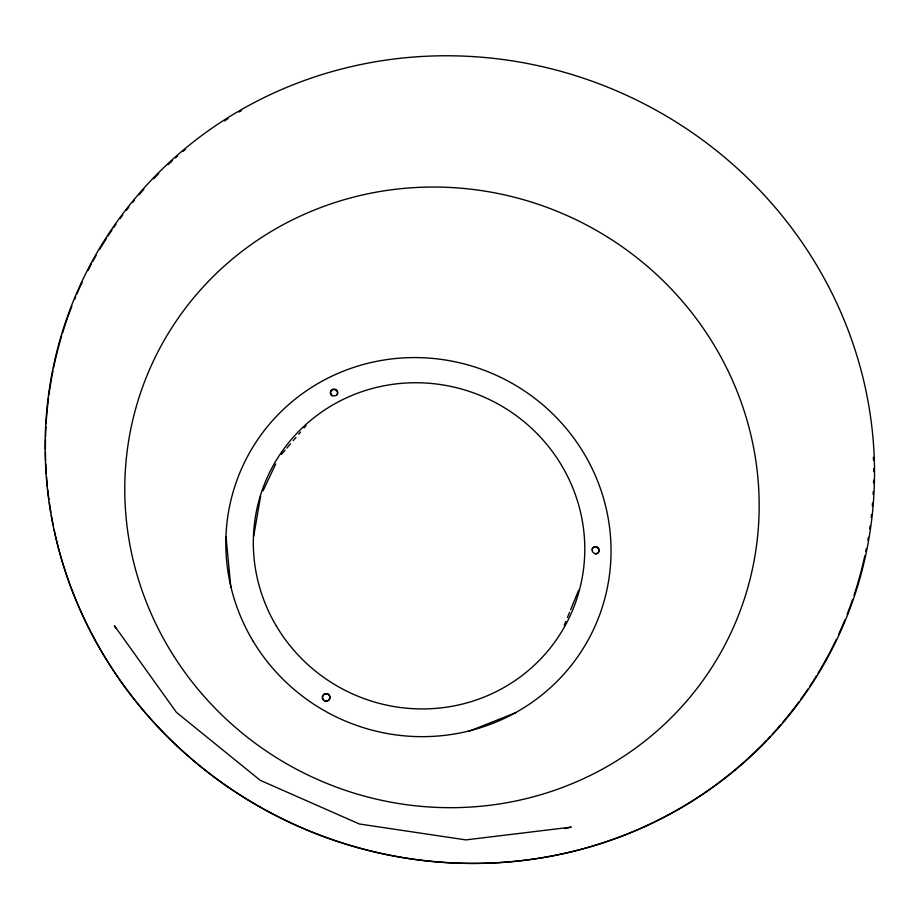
<?xml version="1.0" encoding="UTF-8"?>
<svg xmlns="http://www.w3.org/2000/svg" width="920" height="920" viewBox="0 0 920 920"><rect width="100%" height="100%" fill="white"/><g stroke="black" fill="none" stroke-linecap="round" stroke-linejoin="round"><path stroke-width="1.38" d="M253.644 536.498L260.659 495.914M564.213 625.393L565.811 621.483M567.422 617.573L569.549 612.375M570.618 609.764L578.634 590.237M263.062 490.808L275.666 464.048M281.405 454.468L285.05 450.213M286.867 448.074L290.513 443.819M293.25 440.622L295.987 437.425M298.724 434.228L300.541 432.089M304.186 427.834L306.015 425.695M468.636 731.411L515.706 712.689M564.547 828.598L571.228 827.126L465.899 839.902L359.375 823.998L260.21 780.309L176.387 712.321L114.436 625.726L115.736 628.256M226.067 537.027L230.793 586.96M836.269 639.434A417.197 400.119 25.3 0 1 818.041 673.233M816.557 675.671A417.197 400.119 25.3 0 1 809.6 686.55M808.001 688.942A417.197 400.119 25.3 0 1 800.572 699.579M798.87 701.914A417.197 400.119 25.3 0 1 782.759 722.338M780.884 724.534A417.197 400.119 25.3 0 1 772.271 734.24M770.316 736.356A417.197 400.119 25.3 0 1 767.372 739.484M766.406 740.496A417.197 400.119 25.3 0 1 350.876 845.687A417.197 400.119 25.3 0 1 54.107 529.552M53.233 525.32A417.197 400.119 25.3 0 1 51.37 515.407M50.887 512.555A417.197 400.119 25.3 0 1 49.335 502.561M48.944 499.686A417.197 400.119 25.3 0 1 47.725 489.635M47.414 486.749A417.197 400.119 25.3 0 1 46.529 476.675M46.322 473.788A417.197 400.119 25.3 0 1 45.77 463.714M45.655 460.839A417.197 400.119 25.3 0 1 45.448 452.226M45.425 449.362A417.197 400.119 25.3 0 1 45.494 439.369M45.563 436.528A417.197 400.119 25.3 0 1 45.954 426.638M46.115 423.821A417.197 400.119 25.3 0 1 48.518 397.992M48.898 395.105A417.197 400.119 25.3 0 1 52.969 370.772M53.544 367.931A417.197 400.119 25.3 0 1 61.686 335.788M62.514 333.051A417.197 400.119 25.3 0 1 67.413 318.205M67.885 316.871A417.197 400.119 25.3 0 1 71.898 306.13M74.577 299.46A417.197 400.119 25.3 0 1 75.693 296.792M76.82 294.147A417.197 400.119 25.3 0 1 82.156 282.302M87.895 270.641A417.197 400.119 25.3 0 1 91.252 264.258M92.621 261.717A417.197 400.119 25.3 0 1 96.129 255.438M99.751 249.239A417.197 400.119 25.3 0 1 106.524 238.303M108.077 235.922A417.197 400.119 25.3 0 1 112.01 230.011M113.608 227.677A417.197 400.119 25.3 0 1 116.035 224.215M120.221 218.408A417.197 400.119 25.3 0 1 122.785 214.958M126.281 210.392A417.197 400.119 25.3 0 1 128.949 207M132.56 202.503A417.197 400.119 25.3 0 1 134.4 200.284M139.07 194.775A417.197 400.119 25.3 0 1 143.842 189.347M153.686 178.779A417.197 400.119 25.3 0 1 158.746 173.638M168.061 164.657A417.197 400.119 25.3 0 1 172.281 160.781M175.467 157.918A417.197 400.119 25.3 0 1 177.606 156.032M183.011 151.409A417.197 400.119 25.3 0 1 185.184 149.592M224.353 120.98A417.197 400.119 25.3 0 1 227.987 118.68M239.039 112.021A417.197 400.119 25.3 0 1 241.523 110.595M873.367 457.286A417.197 400.119 25.3 0 1 873.471 460.126M873.666 468.659A417.197 400.119 25.3 0 1 873.689 471.511M873.632 480.102A417.197 400.119 25.3 0 1 873.563 482.966M873.252 491.591A417.197 400.119 25.3 0 1 873.103 494.466M872.539 503.091A417.197 400.119 25.3 0 1 872.309 505.966M871.493 514.579A417.197 400.119 25.3 0 1 871.171 517.442M870.101 526.033A417.197 400.119 25.3 0 1 869.699 528.885M868.365 537.406A417.197 400.119 25.3 0 1 867.882 540.235M866.306 548.688A417.197 400.119 25.3 0 1 865.743 551.482M864.857 555.668A417.197 400.119 25.3 0 1 853.967 595.435M852.587 599.518A417.197 400.119 25.3 0 1 847.124 614.365M844.985 619.712A417.197 400.119 25.3 0 1 838.695 634.236M332.12 395.899A3.599 3.438 11.6 0 1 330.935 391.149A3.599 3.438 11.6 0 1 335.869 390.091A3.599 3.438 11.6 0 1 337.065 394.841M592.238 548.607A3.622 3.461 42.2 0 1 598.391 548.814A3.622 3.461 42.2 0 1 595.366 554.012M322.839 699.315A3.76 3.749 -36.3 0 1 325.588 693.806A3.76 3.749 -36.3 0 1 329.82 698.245A3.76 3.749 -36.3 0 1 324.185 700.718M253.195 641.32A193.487 188.657 25.3 0 0 586.764 642.47A193.487 188.657 25.3 0 0 415.345 357.581A193.487 188.657 25.3 0 0 253.195 641.32M173.558 655.661A319.148 308.315 25.3 0 0 722.556 649.359A319.148 308.315 25.3 0 0 429.778 187.059A319.148 308.315 25.3 0 0 173.558 655.661M112.861 669.702A417.772 400.625 25.3 0 0 830.012 653.154A417.772 400.625 25.3 0 0 436.597 55.879A417.772 400.625 25.3 0 0 112.861 669.702M276.517 626.313A166.508 162.334 25.3 0 0 563.58 628.452A166.508 162.334 25.3 0 0 417.059 382.743A166.508 162.334 25.3 0 0 276.517 626.313M592.123 550.01A3.622 3.473 42.1 0 0 597.494 553.242A3.622 3.473 42.1 0 0 597.425 547.112A3.622 3.473 42.1 0 0 592.123 550.01M330.924 394.07A3.599 3.438 11.6 0 0 337.157 394.323A3.599 3.438 11.6 0 0 334.167 389.034A3.599 3.438 11.6 0 0 330.924 394.07M326.128 701.051A3.76 3.749 -36 0 0 329.521 695.497A3.76 3.749 -36 0 0 323.012 695.347A3.76 3.749 -36 0 0 326.128 701.051"/></g></svg>
